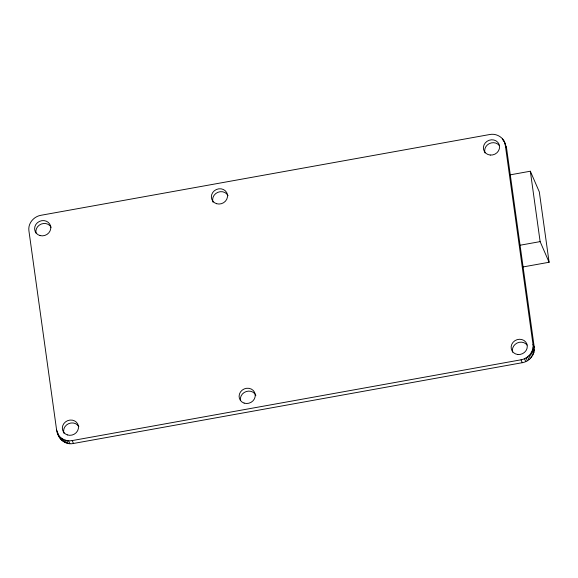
<?xml version="1.0" encoding="UTF-8"?>
<svg xmlns="http://www.w3.org/2000/svg" width="578" height="578" viewBox="0 0 578 578"><rect width="100%" height="100%" fill="white"/><g stroke="black" fill="none" stroke-linecap="round" stroke-linejoin="round"><path stroke-width="0.87" d="M57.562 433.413C59.975 438.912 66.456 441.7 72.214 440.58L521.009 359.812C528.119 358.642 534.043 351.771 533.003 344.423L505.273 144.955C504.392 137.694 496.603 133.063 489.689 134.529L40.894 215.298C33.784 216.468 27.867 223.339 28.9 230.687L56.63 430.155C57.605 438.247 65.011 445.392 73.471 443.47L522.266 362.702C529.376 361.532 535.3 354.661 534.26 347.313L506.53 147.845L504.341 141.697M510.28 174.831L530.337 171.218L539.31 191.86L549.1 262.26L522.447 267.058M520.07 245.231L540.127 241.618L549.1 262.26M505.598 144.587L503.539 140.208M505.273 144.955L506.53 147.845M502.528 138.836L503.474 141.003M533.003 344.423L534.26 347.313M532.995 347.848L534.253 350.738M532.641 349.553L533.899 352.436M532.056 351.207L533.313 354.097M531.247 352.79L532.504 355.68M530.236 354.278L531.493 357.161M529.036 355.636L530.286 358.519M527.663 356.843L528.921 359.733M526.146 357.876L527.403 360.766M524.513 358.728L525.77 361.618M521.009 359.812L522.266 362.702M72.214 440.58L73.471 443.47M68.587 440.783L69.837 443.673M66.802 440.552L68.059 443.434M65.076 440.089L66.333 442.979M63.45 439.425L64.707 442.315M61.94 438.558L63.197 441.447M60.574 437.503L61.832 440.393M56.63 430.155L57.569 432.322M59.375 436.274L60.632 439.164M58.364 434.909L59.621 437.792M57.887 433.045L58.819 436.303M530.337 171.218L540.127 241.618M240.419 400.243A8.193 7.543 -23.5 0 1 246.307 391.508A8.193 7.543 -23.5 0 1 255.895 395.374M213.072 202.242A8.193 7.543 -23.5 0 1 217.704 192.373A8.193 7.543 -23.5 0 1 228.079 195.718M36.009 233.035A8.193 7.543 -23.5 0 1 41.349 224.018A8.193 7.543 -23.5 0 1 51.204 227.306M63.956 433.29A8.193 7.543 -23.5 0 1 68.594 423.681A8.193 7.543 -23.5 0 1 78.861 426.636M484.978 152.917A8.193 7.543 -23.5 0 1 489.154 143.691A8.193 7.543 -23.5 0 1 499.262 145.432M512.65 352.19A8.193 7.543 -23.5 0 1 517.079 343.057A8.193 7.543 -23.5 0 1 527.114 345.059M244.118 403.104A8.193 7.543 -23.5 0 0 255.194 394.369A8.193 7.543 -23.5 0 0 242.225 390.114A8.193 7.543 -23.5 0 0 244.118 403.104M517.78 354.495A8.193 7.543 -23.5 0 0 526.825 343.888A8.193 7.543 -23.5 0 0 513.04 342.328A8.193 7.543 -23.5 0 0 517.78 354.495M216.591 203.702A8.193 7.543 -23.5 0 0 227.436 194.707A8.193 7.543 -23.5 0 0 214.322 190.783A8.193 7.543 -23.5 0 0 216.591 203.702M490.267 155.056A8.193 7.543 -23.5 0 0 499.024 144.233A8.193 7.543 -23.5 0 0 485.166 143.026A8.193 7.543 -23.5 0 0 490.267 155.056M67.315 434.902A8.193 7.543 -23.5 0 0 78.442 426.232A8.193 7.543 -23.5 0 0 65.502 421.897A8.193 7.543 -23.5 0 0 67.315 434.902M40.084 235.586A8.193 7.543 -23.5 0 0 50.626 226.265A8.193 7.543 -23.5 0 0 37.36 222.768A8.193 7.543 -23.5 0 0 40.084 235.586"/></g></svg>
